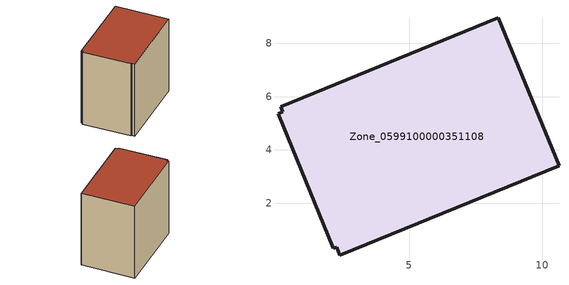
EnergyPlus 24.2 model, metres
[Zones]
Zone_0599100000351108
 floor ground (C_G): 8.35,8.96 10.62,3.41 2.4,0.05 2.28,0.35 2.16,0.31 0.08,5.35 0.27,5.43 0.19,5.63 z0
 wall outside (C_F): 0.08,5.35 2.16,0.31 2.28,0.35 2.4,0.05 10.62,3.41 8.35,8.96 0.19,5.63 0.27,5.43 0.08,5.35 z0:8.99
 roof outside (C_R): 2.4,0.05 10.62,3.41 8.35,8.96 0.19,5.63 0.27,5.43 0.08,5.35 2.16,0.31 2.28,0.35 z8.99
[BUILDING]
Pand.0599100000351108: North Axis=0; Terrain=City; Loads Convergence Tolerance Value=0.04; Temperature Convergence Tolerance Value=0.4; Solar Distribution=FullExterior; Maximum Number of Warmup Days=25; Minimum Number of Warmup Days=1
[Site:Location]
Rotterdam.The.Hague.AP_ZH_NLD Design_Conditions: Latitude=51.96; Longitude=4.45; Time Zone=1; Elevation=-4.5
[SITE:GROUNDTEMPERATURE:BUILDINGSURFACE]
18, 18, 18, 18, 18, 18, 18, 18, 18, 18, 18, 18
[MATERIAL] Thermal Absorptance=0.9; Solar Absorptance=0.7; Visible Absorptance=0.7
Name | Roughness | Thickness | Conductivity | Density | Specific Heat
G.TI.1992-2005 | MediumSmooth | 0.15 | 0.06 | 540 | 1210
F.TI.1992-2005 | Rough | 0.3 | 0.12 | 1920 | 840
R.TI.1992-2005 | MediumRough | 0.2 | 0.08 | 1500 | 1000
[CONSTRUCTION]
C_G: G.TI.1992-2005
C_F: F.TI.1992-2005
C_R: R.TI.1992-2005
[ZONE]
Zone_0599100000351108: Type=1; Multiplier=1; Ceiling Height=Autocalculate; Volume=Autocalculate; Floor Area=autocalculate; Part of Total Floor Area=Yes
[ZONEINFILTRATION:DESIGNFLOWRATE]
Infil_Zone_0599100000351108: Zone or ZoneList or Space or SpaceList=Zone_0599100000351108; Schedule=AlwaysOn; Design Flow Rate Calculation Method=Flow/Area; Flow Rate per Floor Area=0.0015; Constant Term Coefficient=1; Temperature Term Coefficient=0; Velocity Term Coefficient=0; Velocity Squared Term Coefficient=0
[HVACTEMPLATE:ZONE:IDEALLOADSAIRSYSTEM]
Zone_0599100000351108: Maximum Heating Supply Air Temperature=50; Minimum Cooling Supply Air Temperature=13; Maximum Heating Supply Air Humidity Ratio=0.0156; Minimum Cooling Supply Air Humidity Ratio=0.0077; Heating Limit=NoLimit; Cooling Limit=NoLimit; Dehumidification Control Type=ConstantSensibleHeatRatio; Cooling Sensible Heat Ratio=0.7; Dehumidification Setpoint=60; Humidification Control Type=None; Humidification Setpoint=30; Outdoor Air Method=None; Outdoor Air Flow Rate per Person=0.00944; Outdoor Air Flow Rate per Zone Floor Area=0; Outdoor Air Flow Rate per Zone=0; Demand Controlled Ventilation Type=None; Outdoor Air Economizer Type=NoEconomizer; Heat Recovery Type=None; Sensible Heat Recovery Effectiveness=0.7; Latent Heat Recovery Effectiveness=0.65
[ZONECONTROL:THERMOSTAT]
ThermostatControl_Zone_0599100000351108: Zone or ZoneList=Zone_0599100000351108; Control Type Schedule=DualSetpointControlType; Control 1=Thermostat_Zone_0599100000351108; Temperature Difference Between Cutout And Setpoint=0
[THERMOSTATSETPOINT:DUALSETPOINT]
Thermostat_Zone_0599100000351108: Heating Setpoint Temperature Schedule=HeatingSetpoint_Zone_0599100000351108; Cooling Setpoint Temperature Schedule=CoolingSetpoint_Zone_0599100000351108
[SCHEDULE:COMPACT]
HeatingSetpoint_Zone_0599100000351108: Through: 12/31, For: AllDays, Until: 24:00, 21
CoolingSetpoint_Zone_0599100000351108: Through: 12/31, For: AllDays, Until: 24:00, 24
DualSetpointControlType: Through: 12/31, For: AllDays, Until: 24:00, 4
AlwaysOn: Through: 12/31, For: AllDays, Until: 24:00, 1
